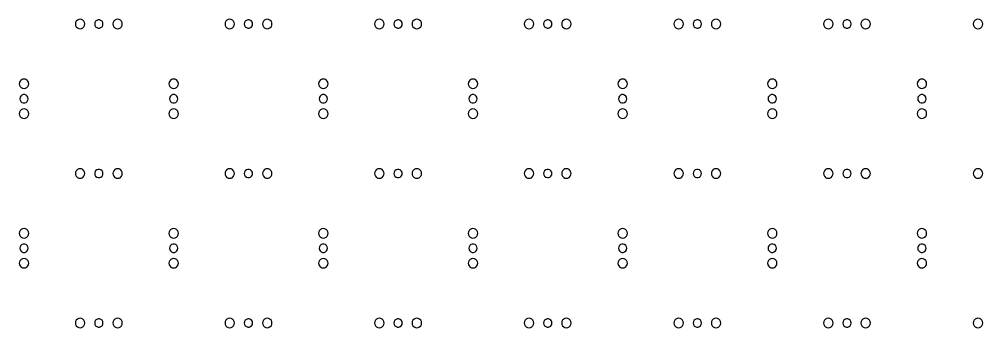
# Model space of a CAD drawing. Extents: x 218 to 2830, y 44 to 456.
# Drawn here: x 218 to 1505, y 44 to 456 of the extents above; entities that cross this region are included whole.
import ezdxf

# ---------------------------------------------------------------- set-up
doc = ezdxf.new("R2010")
doc.units = 0
doc.layers.get('0').update_dxf_attribs({"linetype": 'CONTINUOUS'})

msp = doc.modelspace()

# ---------------------------------------------------------------- linework, layer by layer
for points in [[(300.962, 443.961), (302.732, 444.863), (304.137, 446.268), (305.039, 448.038), (305.35, 450), (305.039, 451.962), (304.137, 453.732), (302.732, 455.137), (300.962, 456.039), (299, 456.35), (297.038, 456.039), (295.268, 455.137), (293.863, 453.732), (292.961, 451.962), (292.65, 450), (292.961, 448.038), (293.863, 446.268), (295.268, 444.863), (297.038, 443.961), (299, 443.65)], [(326.778, 445.188), (328.256, 446.429), (329.221, 448.1), (329.556, 450), (329.221, 451.9), (328.256, 453.571), (326.778, 454.812), (324.965, 455.472), (323.035, 455.472), (321.222, 454.812), (319.744, 453.571), (318.779, 451.9), (318.444, 450), (318.779, 448.1), (319.744, 446.429), (321.222, 445.188), (323.035, 444.528), (324.965, 444.528)], [(350.962, 443.961), (352.732, 444.863), (354.137, 446.268), (355.039, 448.038), (355.35, 450), (355.039, 451.962), (354.137, 453.732), (352.732, 455.137), (350.962, 456.039), (349, 456.35), (347.038, 456.039), (345.268, 455.137), (343.863, 453.732), (342.961, 451.962), (342.65, 450), (342.961, 448.038), (343.863, 446.268), (345.268, 444.863), (347.038, 443.961), (349, 443.65)], [(500.962, 443.961), (502.732, 444.863), (504.137, 446.268), (505.039, 448.038), (505.35, 450), (505.039, 451.962), (504.137, 453.732), (502.732, 455.137), (500.962, 456.039), (499, 456.35), (497.038, 456.039), (495.268, 455.137), (493.863, 453.732), (492.961, 451.962), (492.65, 450), (492.961, 448.038), (493.863, 446.268), (495.268, 444.863), (497.038, 443.961), (499, 443.65)], [(526.778, 445.188), (528.256, 446.429), (529.221, 448.1), (529.556, 450), (529.221, 451.9), (528.256, 453.571), (526.778, 454.812), (524.965, 455.472), (523.035, 455.472), (521.222, 454.812), (519.744, 453.571), (518.779, 451.9), (518.444, 450), (518.779, 448.1), (519.744, 446.429), (521.222, 445.188), (523.035, 444.528), (524.965, 444.528)], [(550.962, 443.961), (552.732, 444.863), (554.137, 446.268), (555.039, 448.038), (555.35, 450), (555.039, 451.962), (554.137, 453.732), (552.732, 455.137), (550.962, 456.039), (549, 456.35), (547.038, 456.039), (545.268, 455.137), (543.863, 453.732), (542.961, 451.962), (542.65, 450), (542.961, 448.038), (543.863, 446.268), (545.268, 444.863), (547.038, 443.961), (549, 443.65)], [(700.962, 443.961), (702.732, 444.863), (704.137, 446.268), (705.039, 448.038), (705.35, 450), (705.039, 451.962), (704.137, 453.732), (702.732, 455.137), (700.962, 456.039), (699, 456.35), (697.038, 456.039), (695.268, 455.137), (693.863, 453.732), (692.961, 451.962), (692.65, 450), (692.961, 448.038), (693.863, 446.268), (695.268, 444.863), (697.038, 443.961), (699, 443.65)], [(726.778, 445.188), (728.256, 446.429), (729.221, 448.1), (729.556, 450), (729.221, 451.9), (728.256, 453.571), (726.778, 454.812), (724.965, 455.472), (723.035, 455.472), (721.222, 454.812), (719.744, 453.571), (718.779, 451.9), (718.444, 450), (718.779, 448.1), (719.744, 446.429), (721.222, 445.188), (723.035, 444.528), (724.965, 444.528)], [(750.962, 443.961), (752.732, 444.863), (754.137, 446.268), (755.039, 448.038), (755.35, 450), (755.039, 451.962), (754.137, 453.732), (752.732, 455.137), (750.962, 456.039), (749, 456.35), (747.038, 456.039), (745.268, 455.137), (743.863, 453.732), (742.961, 451.962), (742.65, 450), (742.961, 448.038), (743.863, 446.268), (745.268, 444.863), (747.038, 443.961), (749, 443.65)], [(900.962, 443.961), (902.732, 444.863), (904.137, 446.268), (905.039, 448.038), (905.35, 450), (905.039, 451.962), (904.137, 453.732), (902.732, 455.137), (900.962, 456.039), (899, 456.35), (897.038, 456.039), (895.268, 455.137), (893.863, 453.732), (892.961, 451.962), (892.65, 450), (892.961, 448.038), (893.863, 446.268), (895.268, 444.863), (897.038, 443.961), (899, 443.65)], [(926.778, 445.188), (928.256, 446.429), (929.221, 448.1), (929.556, 450), (929.221, 451.9), (928.256, 453.571), (926.778, 454.812), (924.965, 455.472), (923.035, 455.472), (921.222, 454.812), (919.744, 453.571), (918.779, 451.9), (918.444, 450), (918.779, 448.1), (919.744, 446.429), (921.222, 445.188), (923.035, 444.528), (924.965, 444.528)], [(950.962, 443.961), (952.732, 444.863), (954.137, 446.268), (955.039, 448.038), (955.35, 450), (955.039, 451.962), (954.137, 453.732), (952.732, 455.137), (950.962, 456.039), (949, 456.35), (947.038, 456.039), (945.268, 455.137), (943.863, 453.732), (942.961, 451.962), (942.65, 450), (942.961, 448.038), (943.863, 446.268), (945.268, 444.863), (947.038, 443.961), (949, 443.65)], [(1100.96, 443.961), (1102.73, 444.863), (1104.14, 446.268), (1105.04, 448.038), (1105.35, 450), (1105.04, 451.962), (1104.14, 453.732), (1102.73, 455.137), (1100.96, 456.039), (1099, 456.35), (1097.04, 456.039), (1095.27, 455.137), (1093.86, 453.732), (1092.96, 451.962), (1092.65, 450), (1092.96, 448.038), (1093.86, 446.268), (1095.27, 444.863), (1097.04, 443.961), (1099, 443.65)], [(1126.78, 445.188), (1128.26, 446.429), (1129.22, 448.1), (1129.56, 450), (1129.22, 451.9), (1128.26, 453.571), (1126.78, 454.812), (1124.96, 455.472), (1123.04, 455.472), (1121.22, 454.812), (1119.74, 453.571), (1118.78, 451.9), (1118.44, 450), (1118.78, 448.1), (1119.74, 446.429), (1121.22, 445.188), (1123.04, 444.528), (1124.96, 444.528)], [(1150.96, 443.961), (1152.73, 444.863), (1154.14, 446.268), (1155.04, 448.038), (1155.35, 450), (1155.04, 451.962), (1154.14, 453.732), (1152.73, 455.137), (1150.96, 456.039), (1149, 456.35), (1147.04, 456.039), (1145.27, 455.137), (1143.86, 453.732), (1142.96, 451.962), (1142.65, 450), (1142.96, 448.038), (1143.86, 446.268), (1145.27, 444.863), (1147.04, 443.961), (1149, 443.65)], [(1300.96, 443.961), (1302.73, 444.863), (1304.14, 446.268), (1305.04, 448.038), (1305.35, 450), (1305.04, 451.962), (1304.14, 453.732), (1302.73, 455.137), (1300.96, 456.039), (1299, 456.35), (1297.04, 456.039), (1295.27, 455.137), (1293.86, 453.732), (1292.96, 451.962), (1292.65, 450), (1292.96, 448.038), (1293.86, 446.268), (1295.27, 444.863), (1297.04, 443.961), (1299, 443.65)], [(1326.78, 445.188), (1328.26, 446.429), (1329.22, 448.1), (1329.56, 450), (1329.22, 451.9), (1328.26, 453.571), (1326.78, 454.812), (1324.96, 455.472), (1323.04, 455.472), (1321.22, 454.812), (1319.74, 453.571), (1318.78, 451.9), (1318.44, 450), (1318.78, 448.1), (1319.74, 446.429), (1321.22, 445.188), (1323.04, 444.528), (1324.96, 444.528)], [(1350.96, 443.961), (1352.73, 444.863), (1354.14, 446.268), (1355.04, 448.038), (1355.35, 450), (1355.04, 451.962), (1354.14, 453.732), (1352.73, 455.137), (1350.96, 456.039), (1349, 456.35), (1347.04, 456.039), (1345.27, 455.137), (1343.86, 453.732), (1342.96, 451.962), (1342.65, 450), (1342.96, 448.038), (1343.86, 446.268), (1345.27, 444.863), (1347.04, 443.961), (1349, 443.65)], [(1500.96, 443.961), (1502.73, 444.863), (1504.14, 446.268), (1505.04, 448.038), (1505.35, 450), (1505.04, 451.962), (1504.14, 453.732), (1502.73, 455.137), (1500.96, 456.039), (1499, 456.35), (1497.04, 456.039), (1495.27, 455.137), (1493.86, 453.732), (1492.96, 451.962), (1492.65, 450), (1492.96, 448.038), (1493.86, 446.268), (1495.27, 444.863), (1497.04, 443.961), (1499, 443.65)], [(225.962, 363.961), (227.732, 364.863), (229.137, 366.268), (230.039, 368.038), (230.35, 370), (230.039, 371.962), (229.137, 373.732), (227.732, 375.137), (225.962, 376.039), (224, 376.35), (222.038, 376.039), (220.268, 375.137), (218.863, 373.732), (217.961, 371.962), (217.65, 370), (217.961, 368.038), (218.863, 366.268), (220.268, 364.863), (222.038, 363.961), (224, 363.65)], [(425.962, 363.961), (427.732, 364.863), (429.137, 366.268), (430.039, 368.038), (430.35, 370), (430.039, 371.962), (429.137, 373.732), (427.732, 375.137), (425.962, 376.039), (424, 376.35), (422.038, 376.039), (420.268, 375.137), (418.863, 373.732), (417.961, 371.962), (417.65, 370), (417.961, 368.038), (418.863, 366.268), (420.268, 364.863), (422.038, 363.961), (424, 363.65)], [(625.962, 363.961), (627.732, 364.863), (629.137, 366.268), (630.039, 368.038), (630.35, 370), (630.039, 371.962), (629.137, 373.732), (627.732, 375.137), (625.962, 376.039), (624, 376.35), (622.038, 376.039), (620.268, 375.137), (618.863, 373.732), (617.961, 371.962), (617.65, 370), (617.961, 368.038), (618.863, 366.268), (620.268, 364.863), (622.038, 363.961), (624, 363.65)], [(825.962, 363.961), (827.732, 364.863), (829.137, 366.268), (830.039, 368.038), (830.35, 370), (830.039, 371.962), (829.137, 373.732), (827.732, 375.137), (825.962, 376.039), (824, 376.35), (822.038, 376.039), (820.268, 375.137), (818.863, 373.732), (817.961, 371.962), (817.65, 370), (817.961, 368.038), (818.863, 366.268), (820.268, 364.863), (822.038, 363.961), (824, 363.65)], [(1025.96, 363.961), (1027.73, 364.863), (1029.14, 366.268), (1030.04, 368.038), (1030.35, 370), (1030.04, 371.962), (1029.14, 373.732), (1027.73, 375.137), (1025.96, 376.039), (1024, 376.35), (1022.04, 376.039), (1020.27, 375.137), (1018.86, 373.732), (1017.96, 371.962), (1017.65, 370), (1017.96, 368.038), (1018.86, 366.268), (1020.27, 364.863), (1022.04, 363.961), (1024, 363.65)], [(1225.96, 363.961), (1227.73, 364.863), (1229.14, 366.268), (1230.04, 368.038), (1230.35, 370), (1230.04, 371.962), (1229.14, 373.732), (1227.73, 375.137), (1225.96, 376.039), (1224, 376.35), (1222.04, 376.039), (1220.27, 375.137), (1218.86, 373.732), (1217.96, 371.962), (1217.65, 370), (1217.96, 368.038), (1218.86, 366.268), (1220.27, 364.863), (1222.04, 363.961), (1224, 363.65)], [(1425.96, 363.961), (1427.73, 364.863), (1429.14, 366.268), (1430.04, 368.038), (1430.35, 370), (1430.04, 371.962), (1429.14, 373.732), (1427.73, 375.137), (1425.96, 376.039), (1424, 376.35), (1422.04, 376.039), (1420.27, 375.137), (1418.86, 373.732), (1417.96, 371.962), (1417.65, 370), (1417.96, 368.038), (1418.86, 366.268), (1420.27, 364.863), (1422.04, 363.961), (1424, 363.65)], [(226.778, 345.188), (228.256, 346.429), (229.221, 348.1), (229.556, 350), (229.221, 351.9), (228.256, 353.571), (226.778, 354.812), (224.965, 355.472), (223.035, 355.472), (221.222, 354.812), (219.744, 353.571), (218.779, 351.9), (218.444, 350), (218.779, 348.1), (219.744, 346.429), (221.222, 345.188), (223.035, 344.528), (224.965, 344.528)], [(426.778, 345.188), (428.256, 346.429), (429.221, 348.1), (429.556, 350), (429.221, 351.9), (428.256, 353.571), (426.778, 354.812), (424.965, 355.472), (423.035, 355.472), (421.222, 354.812), (419.744, 353.571), (418.779, 351.9), (418.444, 350), (418.779, 348.1), (419.744, 346.429), (421.222, 345.188), (423.035, 344.528), (424.965, 344.528)], [(626.778, 345.188), (628.256, 346.429), (629.221, 348.1), (629.556, 350), (629.221, 351.9), (628.256, 353.571), (626.778, 354.812), (624.965, 355.472), (623.035, 355.472), (621.222, 354.812), (619.744, 353.571), (618.779, 351.9), (618.444, 350), (618.779, 348.1), (619.744, 346.429), (621.222, 345.188), (623.035, 344.528), (624.965, 344.528)], [(826.778, 345.188), (828.256, 346.429), (829.221, 348.1), (829.556, 350), (829.221, 351.9), (828.256, 353.571), (826.778, 354.812), (824.965, 355.472), (823.035, 355.472), (821.222, 354.812), (819.744, 353.571), (818.779, 351.9), (818.444, 350), (818.779, 348.1), (819.744, 346.429), (821.222, 345.188), (823.035, 344.528), (824.965, 344.528)], [(1026.78, 345.188), (1028.26, 346.429), (1029.22, 348.1), (1029.56, 350), (1029.22, 351.9), (1028.26, 353.571), (1026.78, 354.812), (1024.96, 355.472), (1023.04, 355.472), (1021.22, 354.812), (1019.74, 353.571), (1018.78, 351.9), (1018.44, 350), (1018.78, 348.1), (1019.74, 346.429), (1021.22, 345.188), (1023.04, 344.528), (1024.96, 344.528)], [(1226.78, 345.188), (1228.26, 346.429), (1229.22, 348.1), (1229.56, 350), (1229.22, 351.9), (1228.26, 353.571), (1226.78, 354.812), (1224.96, 355.472), (1223.04, 355.472), (1221.22, 354.812), (1219.74, 353.571), (1218.78, 351.9), (1218.44, 350), (1218.78, 348.1), (1219.74, 346.429), (1221.22, 345.188), (1223.04, 344.528), (1224.96, 344.528)], [(1426.78, 345.188), (1428.26, 346.429), (1429.22, 348.1), (1429.56, 350), (1429.22, 351.9), (1428.26, 353.571), (1426.78, 354.812), (1424.96, 355.472), (1423.04, 355.472), (1421.22, 354.812), (1419.74, 353.571), (1418.78, 351.9), (1418.44, 350), (1418.78, 348.1), (1419.74, 346.429), (1421.22, 345.188), (1423.04, 344.528), (1424.96, 344.528)], [(225.962, 323.961), (227.732, 324.863), (229.137, 326.268), (230.039, 328.038), (230.35, 330), (230.039, 331.962), (229.137, 333.732), (227.732, 335.137), (225.962, 336.039), (224, 336.35), (222.038, 336.039), (220.268, 335.137), (218.863, 333.732), (217.961, 331.962), (217.65, 330), (217.961, 328.038), (218.863, 326.268), (220.268, 324.863), (222.038, 323.961), (224, 323.65)], [(425.962, 323.961), (427.732, 324.863), (429.137, 326.268), (430.039, 328.038), (430.35, 330), (430.039, 331.962), (429.137, 333.732), (427.732, 335.137), (425.962, 336.039), (424, 336.35), (422.038, 336.039), (420.268, 335.137), (418.863, 333.732), (417.961, 331.962), (417.65, 330), (417.961, 328.038), (418.863, 326.268), (420.268, 324.863), (422.038, 323.961), (424, 323.65)], [(625.962, 323.961), (627.732, 324.863), (629.137, 326.268), (630.039, 328.038), (630.35, 330), (630.039, 331.962), (629.137, 333.732), (627.732, 335.137), (625.962, 336.039), (624, 336.35), (622.038, 336.039), (620.268, 335.137), (618.863, 333.732), (617.961, 331.962), (617.65, 330), (617.961, 328.038), (618.863, 326.268), (620.268, 324.863), (622.038, 323.961), (624, 323.65)], [(825.962, 323.961), (827.732, 324.863), (829.137, 326.268), (830.039, 328.038), (830.35, 330), (830.039, 331.962), (829.137, 333.732), (827.732, 335.137), (825.962, 336.039), (824, 336.35), (822.038, 336.039), (820.268, 335.137), (818.863, 333.732), (817.961, 331.962), (817.65, 330), (817.961, 328.038), (818.863, 326.268), (820.268, 324.863), (822.038, 323.961), (824, 323.65)], [(1025.96, 323.961), (1027.73, 324.863), (1029.14, 326.268), (1030.04, 328.038), (1030.35, 330), (1030.04, 331.962), (1029.14, 333.732), (1027.73, 335.137), (1025.96, 336.039), (1024, 336.35), (1022.04, 336.039), (1020.27, 335.137), (1018.86, 333.732), (1017.96, 331.962), (1017.65, 330), (1017.96, 328.038), (1018.86, 326.268), (1020.27, 324.863), (1022.04, 323.961), (1024, 323.65)], [(1225.96, 323.961), (1227.73, 324.863), (1229.14, 326.268), (1230.04, 328.038), (1230.35, 330), (1230.04, 331.962), (1229.14, 333.732), (1227.73, 335.137), (1225.96, 336.039), (1224, 336.35), (1222.04, 336.039), (1220.27, 335.137), (1218.86, 333.732), (1217.96, 331.962), (1217.65, 330), (1217.96, 328.038), (1218.86, 326.268), (1220.27, 324.863), (1222.04, 323.961), (1224, 323.65)], [(1425.96, 323.961), (1427.73, 324.863), (1429.14, 326.268), (1430.04, 328.038), (1430.35, 330), (1430.04, 331.962), (1429.14, 333.732), (1427.73, 335.137), (1425.96, 336.039), (1424, 336.35), (1422.04, 336.039), (1420.27, 335.137), (1418.86, 333.732), (1417.96, 331.962), (1417.65, 330), (1417.96, 328.038), (1418.86, 326.268), (1420.27, 324.863), (1422.04, 323.961), (1424, 323.65)], [(300.962, 243.961), (302.732, 244.863), (304.137, 246.268), (305.039, 248.038), (305.35, 250), (305.039, 251.962), (304.137, 253.732), (302.732, 255.137), (300.962, 256.039), (299, 256.35), (297.038, 256.039), (295.268, 255.137), (293.863, 253.732), (292.961, 251.962), (292.65, 250), (292.961, 248.038), (293.863, 246.268), (295.268, 244.863), (297.038, 243.961), (299, 243.65)], [(326.778, 245.188), (328.256, 246.429), (329.221, 248.1), (329.556, 250), (329.221, 251.9), (328.256, 253.571), (326.778, 254.812), (324.965, 255.472), (323.035, 255.472), (321.222, 254.812), (319.744, 253.571), (318.779, 251.9), (318.444, 250), (318.779, 248.1), (319.744, 246.429), (321.222, 245.188), (323.035, 244.528), (324.965, 244.528)], [(350.962, 243.961), (352.732, 244.863), (354.137, 246.268), (355.039, 248.038), (355.35, 250), (355.039, 251.962), (354.137, 253.732), (352.732, 255.137), (350.962, 256.039), (349, 256.35), (347.038, 256.039), (345.268, 255.137), (343.863, 253.732), (342.961, 251.962), (342.65, 250), (342.961, 248.038), (343.863, 246.268), (345.268, 244.863), (347.038, 243.961), (349, 243.65)], [(500.962, 243.961), (502.732, 244.863), (504.137, 246.268), (505.039, 248.038), (505.35, 250), (505.039, 251.962), (504.137, 253.732), (502.732, 255.137), (500.962, 256.039), (499, 256.35), (497.038, 256.039), (495.268, 255.137), (493.863, 253.732), (492.961, 251.962), (492.65, 250), (492.961, 248.038), (493.863, 246.268), (495.268, 244.863), (497.038, 243.961), (499, 243.65)], [(526.778, 245.188), (528.256, 246.429), (529.221, 248.1), (529.556, 250), (529.221, 251.9), (528.256, 253.571), (526.778, 254.812), (524.965, 255.472), (523.035, 255.472), (521.222, 254.812), (519.744, 253.571), (518.779, 251.9), (518.444, 250), (518.779, 248.1), (519.744, 246.429), (521.222, 245.188), (523.035, 244.528), (524.965, 244.528)], [(550.962, 243.961), (552.732, 244.863), (554.137, 246.268), (555.039, 248.038), (555.35, 250), (555.039, 251.962), (554.137, 253.732), (552.732, 255.137), (550.962, 256.039), (549, 256.35), (547.038, 256.039), (545.268, 255.137), (543.863, 253.732), (542.961, 251.962), (542.65, 250), (542.961, 248.038), (543.863, 246.268), (545.268, 244.863), (547.038, 243.961), (549, 243.65)], [(700.962, 243.961), (702.732, 244.863), (704.137, 246.268), (705.039, 248.038), (705.35, 250), (705.039, 251.962), (704.137, 253.732), (702.732, 255.137), (700.962, 256.039), (699, 256.35), (697.038, 256.039), (695.268, 255.137), (693.863, 253.732), (692.961, 251.962), (692.65, 250), (692.961, 248.038), (693.863, 246.268), (695.268, 244.863), (697.038, 243.961), (699, 243.65)], [(726.778, 245.188), (728.256, 246.429), (729.221, 248.1), (729.556, 250), (729.221, 251.9), (728.256, 253.571), (726.778, 254.812), (724.965, 255.472), (723.035, 255.472), (721.222, 254.812), (719.744, 253.571), (718.779, 251.9), (718.444, 250), (718.779, 248.1), (719.744, 246.429), (721.222, 245.188), (723.035, 244.528), (724.965, 244.528)], [(750.962, 243.961), (752.732, 244.863), (754.137, 246.268), (755.039, 248.038), (755.35, 250), (755.039, 251.962), (754.137, 253.732), (752.732, 255.137), (750.962, 256.039), (749, 256.35), (747.038, 256.039), (745.268, 255.137), (743.863, 253.732), (742.961, 251.962), (742.65, 250), (742.961, 248.038), (743.863, 246.268), (745.268, 244.863), (747.038, 243.961), (749, 243.65)], [(900.962, 243.961), (902.732, 244.863), (904.137, 246.268), (905.039, 248.038), (905.35, 250), (905.039, 251.962), (904.137, 253.732), (902.732, 255.137), (900.962, 256.039), (899, 256.35), (897.038, 256.039), (895.268, 255.137), (893.863, 253.732), (892.961, 251.962), (892.65, 250), (892.961, 248.038), (893.863, 246.268), (895.268, 244.863), (897.038, 243.961), (899, 243.65)], [(926.778, 245.188), (928.256, 246.429), (929.221, 248.1), (929.556, 250), (929.221, 251.9), (928.256, 253.571), (926.778, 254.812), (924.965, 255.472), (923.035, 255.472), (921.222, 254.812), (919.744, 253.571), (918.779, 251.9), (918.444, 250), (918.779, 248.1), (919.744, 246.429), (921.222, 245.188), (923.035, 244.528), (924.965, 244.528)], [(950.962, 243.961), (952.732, 244.863), (954.137, 246.268), (955.039, 248.038), (955.35, 250), (955.039, 251.962), (954.137, 253.732), (952.732, 255.137), (950.962, 256.039), (949, 256.35), (947.038, 256.039), (945.268, 255.137), (943.863, 253.732), (942.961, 251.962), (942.65, 250), (942.961, 248.038), (943.863, 246.268), (945.268, 244.863), (947.038, 243.961), (949, 243.65)], [(1100.96, 243.961), (1102.73, 244.863), (1104.14, 246.268), (1105.04, 248.038), (1105.35, 250), (1105.04, 251.962), (1104.14, 253.732), (1102.73, 255.137), (1100.96, 256.039), (1099, 256.35), (1097.04, 256.039), (1095.27, 255.137), (1093.86, 253.732), (1092.96, 251.962), (1092.65, 250), (1092.96, 248.038), (1093.86, 246.268), (1095.27, 244.863), (1097.04, 243.961), (1099, 243.65)], [(1126.78, 245.188), (1128.26, 246.429), (1129.22, 248.1), (1129.56, 250), (1129.22, 251.9), (1128.26, 253.571), (1126.78, 254.812), (1124.96, 255.472), (1123.04, 255.472), (1121.22, 254.812), (1119.74, 253.571), (1118.78, 251.9), (1118.44, 250), (1118.78, 248.1), (1119.74, 246.429), (1121.22, 245.188), (1123.04, 244.528), (1124.96, 244.528)], [(1150.96, 243.961), (1152.73, 244.863), (1154.14, 246.268), (1155.04, 248.038), (1155.35, 250), (1155.04, 251.962), (1154.14, 253.732), (1152.73, 255.137), (1150.96, 256.039), (1149, 256.35), (1147.04, 256.039), (1145.27, 255.137), (1143.86, 253.732), (1142.96, 251.962), (1142.65, 250), (1142.96, 248.038), (1143.86, 246.268), (1145.27, 244.863), (1147.04, 243.961), (1149, 243.65)], [(1300.96, 243.961), (1302.73, 244.863), (1304.14, 246.268), (1305.04, 248.038), (1305.35, 250), (1305.04, 251.962), (1304.14, 253.732), (1302.73, 255.137), (1300.96, 256.039), (1299, 256.35), (1297.04, 256.039), (1295.27, 255.137), (1293.86, 253.732), (1292.96, 251.962), (1292.65, 250), (1292.96, 248.038), (1293.86, 246.268), (1295.27, 244.863), (1297.04, 243.961), (1299, 243.65)], [(1326.78, 245.188), (1328.26, 246.429), (1329.22, 248.1), (1329.56, 250), (1329.22, 251.9), (1328.26, 253.571), (1326.78, 254.812), (1324.96, 255.472), (1323.04, 255.472), (1321.22, 254.812), (1319.74, 253.571), (1318.78, 251.9), (1318.44, 250), (1318.78, 248.1), (1319.74, 246.429), (1321.22, 245.188), (1323.04, 244.528), (1324.96, 244.528)], [(1350.96, 243.961), (1352.73, 244.863), (1354.14, 246.268), (1355.04, 248.038), (1355.35, 250), (1355.04, 251.962), (1354.14, 253.732), (1352.73, 255.137), (1350.96, 256.039), (1349, 256.35), (1347.04, 256.039), (1345.27, 255.137), (1343.86, 253.732), (1342.96, 251.962), (1342.65, 250), (1342.96, 248.038), (1343.86, 246.268), (1345.27, 244.863), (1347.04, 243.961), (1349, 243.65)], [(1500.96, 243.961), (1502.73, 244.863), (1504.14, 246.268), (1505.04, 248.038), (1505.35, 250), (1505.04, 251.962), (1504.14, 253.732), (1502.73, 255.137), (1500.96, 256.039), (1499, 256.35), (1497.04, 256.039), (1495.27, 255.137), (1493.86, 253.732), (1492.96, 251.962), (1492.65, 250), (1492.96, 248.038), (1493.86, 246.268), (1495.27, 244.863), (1497.04, 243.961), (1499, 243.65)], [(225.962, 163.961), (227.732, 164.863), (229.137, 166.268), (230.039, 168.038), (230.35, 170), (230.039, 171.962), (229.137, 173.732), (227.732, 175.137), (225.962, 176.039), (224, 176.35), (222.038, 176.039), (220.268, 175.137), (218.863, 173.732), (217.961, 171.962), (217.65, 170), (217.961, 168.038), (218.863, 166.268), (220.268, 164.863), (222.038, 163.961), (224, 163.65)], [(425.962, 163.961), (427.732, 164.863), (429.137, 166.268), (430.039, 168.038), (430.35, 170), (430.039, 171.962), (429.137, 173.732), (427.732, 175.137), (425.962, 176.039), (424, 176.35), (422.038, 176.039), (420.268, 175.137), (418.863, 173.732), (417.961, 171.962), (417.65, 170), (417.961, 168.038), (418.863, 166.268), (420.268, 164.863), (422.038, 163.961), (424, 163.65)], [(625.962, 163.961), (627.732, 164.863), (629.137, 166.268), (630.039, 168.038), (630.35, 170), (630.039, 171.962), (629.137, 173.732), (627.732, 175.137), (625.962, 176.039), (624, 176.35), (622.038, 176.039), (620.268, 175.137), (618.863, 173.732), (617.961, 171.962), (617.65, 170), (617.961, 168.038), (618.863, 166.268), (620.268, 164.863), (622.038, 163.961), (624, 163.65)], [(825.962, 163.961), (827.732, 164.863), (829.137, 166.268), (830.039, 168.038), (830.35, 170), (830.039, 171.962), (829.137, 173.732), (827.732, 175.137), (825.962, 176.039), (824, 176.35), (822.038, 176.039), (820.268, 175.137), (818.863, 173.732), (817.961, 171.962), (817.65, 170), (817.961, 168.038), (818.863, 166.268), (820.268, 164.863), (822.038, 163.961), (824, 163.65)], [(1025.96, 163.961), (1027.73, 164.863), (1029.14, 166.268), (1030.04, 168.038), (1030.35, 170), (1030.04, 171.962), (1029.14, 173.732), (1027.73, 175.137), (1025.96, 176.039), (1024, 176.35), (1022.04, 176.039), (1020.27, 175.137), (1018.86, 173.732), (1017.96, 171.962), (1017.65, 170), (1017.96, 168.038), (1018.86, 166.268), (1020.27, 164.863), (1022.04, 163.961), (1024, 163.65)], [(1225.96, 163.961), (1227.73, 164.863), (1229.14, 166.268), (1230.04, 168.038), (1230.35, 170), (1230.04, 171.962), (1229.14, 173.732), (1227.73, 175.137), (1225.96, 176.039), (1224, 176.35), (1222.04, 176.039), (1220.27, 175.137), (1218.86, 173.732), (1217.96, 171.962), (1217.65, 170), (1217.96, 168.038), (1218.86, 166.268), (1220.27, 164.863), (1222.04, 163.961), (1224, 163.65)], [(1425.96, 163.961), (1427.73, 164.863), (1429.14, 166.268), (1430.04, 168.038), (1430.35, 170), (1430.04, 171.962), (1429.14, 173.732), (1427.73, 175.137), (1425.96, 176.039), (1424, 176.35), (1422.04, 176.039), (1420.27, 175.137), (1418.86, 173.732), (1417.96, 171.962), (1417.65, 170), (1417.96, 168.038), (1418.86, 166.268), (1420.27, 164.863), (1422.04, 163.961), (1424, 163.65)], [(226.778, 145.188), (228.256, 146.429), (229.221, 148.1), (229.556, 150), (229.221, 151.9), (228.256, 153.571), (226.778, 154.812), (224.965, 155.472), (223.035, 155.472), (221.222, 154.812), (219.744, 153.571), (218.779, 151.9), (218.444, 150), (218.779, 148.1), (219.744, 146.429), (221.222, 145.188), (223.035, 144.528), (224.965, 144.528)], [(426.778, 145.188), (428.256, 146.429), (429.221, 148.1), (429.556, 150), (429.221, 151.9), (428.256, 153.571), (426.778, 154.812), (424.965, 155.472), (423.035, 155.472), (421.222, 154.812), (419.744, 153.571), (418.779, 151.9), (418.444, 150), (418.779, 148.1), (419.744, 146.429), (421.222, 145.188), (423.035, 144.528), (424.965, 144.528)], [(626.778, 145.188), (628.256, 146.429), (629.221, 148.1), (629.556, 150), (629.221, 151.9), (628.256, 153.571), (626.778, 154.812), (624.965, 155.472), (623.035, 155.472), (621.222, 154.812), (619.744, 153.571), (618.779, 151.9), (618.444, 150), (618.779, 148.1), (619.744, 146.429), (621.222, 145.188), (623.035, 144.528), (624.965, 144.528)], [(826.778, 145.188), (828.256, 146.429), (829.221, 148.1), (829.556, 150), (829.221, 151.9), (828.256, 153.571), (826.778, 154.812), (824.965, 155.472), (823.035, 155.472), (821.222, 154.812), (819.744, 153.571), (818.779, 151.9), (818.444, 150), (818.779, 148.1), (819.744, 146.429), (821.222, 145.188), (823.035, 144.528), (824.965, 144.528)], [(1026.78, 145.188), (1028.26, 146.429), (1029.22, 148.1), (1029.56, 150), (1029.22, 151.9), (1028.26, 153.571), (1026.78, 154.812), (1024.96, 155.472), (1023.04, 155.472), (1021.22, 154.812), (1019.74, 153.571), (1018.78, 151.9), (1018.44, 150), (1018.78, 148.1), (1019.74, 146.429), (1021.22, 145.188), (1023.04, 144.528), (1024.96, 144.528)], [(1226.78, 145.188), (1228.26, 146.429), (1229.22, 148.1), (1229.56, 150), (1229.22, 151.9), (1228.26, 153.571), (1226.78, 154.812), (1224.96, 155.472), (1223.04, 155.472), (1221.22, 154.812), (1219.74, 153.571), (1218.78, 151.9), (1218.44, 150), (1218.78, 148.1), (1219.74, 146.429), (1221.22, 145.188), (1223.04, 144.528), (1224.96, 144.528)], [(1426.78, 145.188), (1428.26, 146.429), (1429.22, 148.1), (1429.56, 150), (1429.22, 151.9), (1428.26, 153.571), (1426.78, 154.812), (1424.96, 155.472), (1423.04, 155.472), (1421.22, 154.812), (1419.74, 153.571), (1418.78, 151.9), (1418.44, 150), (1418.78, 148.1), (1419.74, 146.429), (1421.22, 145.188), (1423.04, 144.528), (1424.96, 144.528)], [(225.962, 123.961), (227.732, 124.863), (229.137, 126.268), (230.039, 128.038), (230.35, 130), (230.039, 131.962), (229.137, 133.732), (227.732, 135.137), (225.962, 136.039), (224, 136.35), (222.038, 136.039), (220.268, 135.137), (218.863, 133.732), (217.961, 131.962), (217.65, 130), (217.961, 128.038), (218.863, 126.268), (220.268, 124.863), (222.038, 123.961), (224, 123.65)], [(425.962, 123.961), (427.732, 124.863), (429.137, 126.268), (430.039, 128.038), (430.35, 130), (430.039, 131.962), (429.137, 133.732), (427.732, 135.137), (425.962, 136.039), (424, 136.35), (422.038, 136.039), (420.268, 135.137), (418.863, 133.732), (417.961, 131.962), (417.65, 130), (417.961, 128.038), (418.863, 126.268), (420.268, 124.863), (422.038, 123.961), (424, 123.65)], [(625.962, 123.961), (627.732, 124.863), (629.137, 126.268), (630.039, 128.038), (630.35, 130), (630.039, 131.962), (629.137, 133.732), (627.732, 135.137), (625.962, 136.039), (624, 136.35), (622.038, 136.039), (620.268, 135.137), (618.863, 133.732), (617.961, 131.962), (617.65, 130), (617.961, 128.038), (618.863, 126.268), (620.268, 124.863), (622.038, 123.961), (624, 123.65)], [(825.962, 123.961), (827.732, 124.863), (829.137, 126.268), (830.039, 128.038), (830.35, 130), (830.039, 131.962), (829.137, 133.732), (827.732, 135.137), (825.962, 136.039), (824, 136.35), (822.038, 136.039), (820.268, 135.137), (818.863, 133.732), (817.961, 131.962), (817.65, 130), (817.961, 128.038), (818.863, 126.268), (820.268, 124.863), (822.038, 123.961), (824, 123.65)], [(1025.96, 123.961), (1027.73, 124.863), (1029.14, 126.268), (1030.04, 128.038), (1030.35, 130), (1030.04, 131.962), (1029.14, 133.732), (1027.73, 135.137), (1025.96, 136.039), (1024, 136.35), (1022.04, 136.039), (1020.27, 135.137), (1018.86, 133.732), (1017.96, 131.962), (1017.65, 130), (1017.96, 128.038), (1018.86, 126.268), (1020.27, 124.863), (1022.04, 123.961), (1024, 123.65)], [(1225.96, 123.961), (1227.73, 124.863), (1229.14, 126.268), (1230.04, 128.038), (1230.35, 130), (1230.04, 131.962), (1229.14, 133.732), (1227.73, 135.137), (1225.96, 136.039), (1224, 136.35), (1222.04, 136.039), (1220.27, 135.137), (1218.86, 133.732), (1217.96, 131.962), (1217.65, 130), (1217.96, 128.038), (1218.86, 126.268), (1220.27, 124.863), (1222.04, 123.961), (1224, 123.65)], [(1425.96, 123.961), (1427.73, 124.863), (1429.14, 126.268), (1430.04, 128.038), (1430.35, 130), (1430.04, 131.962), (1429.14, 133.732), (1427.73, 135.137), (1425.96, 136.039), (1424, 136.35), (1422.04, 136.039), (1420.27, 135.137), (1418.86, 133.732), (1417.96, 131.962), (1417.65, 130), (1417.96, 128.038), (1418.86, 126.268), (1420.27, 124.863), (1422.04, 123.961), (1424, 123.65)], [(300.962, 43.9608), (302.732, 44.8627), (304.137, 46.2676), (305.039, 48.0377), (305.35, 50), (305.039, 51.9623), (304.137, 53.7324), (302.732, 55.1373), (300.962, 56.0392), (299, 56.35), (297.038, 56.0392), (295.268, 55.1373), (293.863, 53.7324), (292.961, 51.9623), (292.65, 50), (292.961, 48.0377), (293.863, 46.2676), (295.268, 44.8627), (297.038, 43.9608), (299, 43.65)], [(326.778, 45.1881), (328.256, 46.4285), (329.221, 48.0997), (329.556, 50), (329.221, 51.9003), (328.256, 53.5715), (326.778, 54.8119), (324.965, 55.4718), (323.035, 55.4718), (321.222, 54.8119), (319.744, 53.5715), (318.779, 51.9003), (318.444, 50), (318.779, 48.0997), (319.744, 46.4285), (321.222, 45.1881), (323.035, 44.5282), (324.965, 44.5282)], [(350.962, 43.9608), (352.732, 44.8627), (354.137, 46.2676), (355.039, 48.0377), (355.35, 50), (355.039, 51.9623), (354.137, 53.7324), (352.732, 55.1373), (350.962, 56.0392), (349, 56.35), (347.038, 56.0392), (345.268, 55.1373), (343.863, 53.7324), (342.961, 51.9623), (342.65, 50), (342.961, 48.0377), (343.863, 46.2676), (345.268, 44.8627), (347.038, 43.9608), (349, 43.65)], [(500.962, 43.9608), (502.732, 44.8627), (504.137, 46.2676), (505.039, 48.0377), (505.35, 50), (505.039, 51.9623), (504.137, 53.7324), (502.732, 55.1373), (500.962, 56.0392), (499, 56.35), (497.038, 56.0392), (495.268, 55.1373), (493.863, 53.7324), (492.961, 51.9623), (492.65, 50), (492.961, 48.0377), (493.863, 46.2676), (495.268, 44.8627), (497.038, 43.9608), (499, 43.65)], [(526.778, 45.1881), (528.256, 46.4285), (529.221, 48.0997), (529.556, 50), (529.221, 51.9003), (528.256, 53.5715), (526.778, 54.8119), (524.965, 55.4718), (523.035, 55.4718), (521.222, 54.8119), (519.744, 53.5715), (518.779, 51.9003), (518.444, 50), (518.779, 48.0997), (519.744, 46.4285), (521.222, 45.1881), (523.035, 44.5282), (524.965, 44.5282)], [(550.962, 43.9608), (552.732, 44.8627), (554.137, 46.2676), (555.039, 48.0377), (555.35, 50), (555.039, 51.9623), (554.137, 53.7324), (552.732, 55.1373), (550.962, 56.0392), (549, 56.35), (547.038, 56.0392), (545.268, 55.1373), (543.863, 53.7324), (542.961, 51.9623), (542.65, 50), (542.961, 48.0377), (543.863, 46.2676), (545.268, 44.8627), (547.038, 43.9608), (549, 43.65)], [(700.962, 43.9608), (702.732, 44.8627), (704.137, 46.2676), (705.039, 48.0377), (705.35, 50), (705.039, 51.9623), (704.137, 53.7324), (702.732, 55.1373), (700.962, 56.0392), (699, 56.35), (697.038, 56.0392), (695.268, 55.1373), (693.863, 53.7324), (692.961, 51.9623), (692.65, 50), (692.961, 48.0377), (693.863, 46.2676), (695.268, 44.8627), (697.038, 43.9608), (699, 43.65)], [(726.778, 45.1881), (728.256, 46.4285), (729.221, 48.0997), (729.556, 50), (729.221, 51.9003), (728.256, 53.5715), (726.778, 54.8119), (724.965, 55.4718), (723.035, 55.4718), (721.222, 54.8119), (719.744, 53.5715), (718.779, 51.9003), (718.444, 50), (718.779, 48.0997), (719.744, 46.4285), (721.222, 45.1881), (723.035, 44.5282), (724.965, 44.5282)], [(750.962, 43.9608), (752.732, 44.8627), (754.137, 46.2676), (755.039, 48.0377), (755.35, 50), (755.039, 51.9623), (754.137, 53.7324), (752.732, 55.1373), (750.962, 56.0392), (749, 56.35), (747.038, 56.0392), (745.268, 55.1373), (743.863, 53.7324), (742.961, 51.9623), (742.65, 50), (742.961, 48.0377), (743.863, 46.2676), (745.268, 44.8627), (747.038, 43.9608), (749, 43.65)], [(900.962, 43.9608), (902.732, 44.8627), (904.137, 46.2676), (905.039, 48.0377), (905.35, 50), (905.039, 51.9623), (904.137, 53.7324), (902.732, 55.1373), (900.962, 56.0392), (899, 56.35), (897.038, 56.0392), (895.268, 55.1373), (893.863, 53.7324), (892.961, 51.9623), (892.65, 50), (892.961, 48.0377), (893.863, 46.2676), (895.268, 44.8627), (897.038, 43.9608), (899, 43.65)], [(926.778, 45.1881), (928.256, 46.4285), (929.221, 48.0997), (929.556, 50), (929.221, 51.9003), (928.256, 53.5715), (926.778, 54.8119), (924.965, 55.4718), (923.035, 55.4718), (921.222, 54.8119), (919.744, 53.5715), (918.779, 51.9003), (918.444, 50), (918.779, 48.0997), (919.744, 46.4285), (921.222, 45.1881), (923.035, 44.5282), (924.965, 44.5282)], [(950.962, 43.9608), (952.732, 44.8627), (954.137, 46.2676), (955.039, 48.0377), (955.35, 50), (955.039, 51.9623), (954.137, 53.7324), (952.732, 55.1373), (950.962, 56.0392), (949, 56.35), (947.038, 56.0392), (945.268, 55.1373), (943.863, 53.7324), (942.961, 51.9623), (942.65, 50), (942.961, 48.0377), (943.863, 46.2676), (945.268, 44.8627), (947.038, 43.9608), (949, 43.65)], [(1100.96, 43.9608), (1102.73, 44.8627), (1104.14, 46.2676), (1105.04, 48.0377), (1105.35, 50), (1105.04, 51.9623), (1104.14, 53.7324), (1102.73, 55.1373), (1100.96, 56.0392), (1099, 56.35), (1097.04, 56.0392), (1095.27, 55.1373), (1093.86, 53.7324), (1092.96, 51.9623), (1092.65, 50), (1092.96, 48.0377), (1093.86, 46.2676), (1095.27, 44.8627), (1097.04, 43.9608), (1099, 43.65)], [(1126.78, 45.1881), (1128.26, 46.4285), (1129.22, 48.0997), (1129.56, 50), (1129.22, 51.9003), (1128.26, 53.5715), (1126.78, 54.8119), (1124.96, 55.4718), (1123.04, 55.4718), (1121.22, 54.8119), (1119.74, 53.5715), (1118.78, 51.9003), (1118.44, 50), (1118.78, 48.0997), (1119.74, 46.4285), (1121.22, 45.1881), (1123.04, 44.5282), (1124.96, 44.5282)], [(1150.96, 43.9608), (1152.73, 44.8627), (1154.14, 46.2676), (1155.04, 48.0377), (1155.35, 50), (1155.04, 51.9623), (1154.14, 53.7324), (1152.73, 55.1373), (1150.96, 56.0392), (1149, 56.35), (1147.04, 56.0392), (1145.27, 55.1373), (1143.86, 53.7324), (1142.96, 51.9623), (1142.65, 50), (1142.96, 48.0377), (1143.86, 46.2676), (1145.27, 44.8627), (1147.04, 43.9608), (1149, 43.65)], [(1300.96, 43.9608), (1302.73, 44.8627), (1304.14, 46.2676), (1305.04, 48.0377), (1305.35, 50), (1305.04, 51.9623), (1304.14, 53.7324), (1302.73, 55.1373), (1300.96, 56.0392), (1299, 56.35), (1297.04, 56.0392), (1295.27, 55.1373), (1293.86, 53.7324), (1292.96, 51.9623), (1292.65, 50), (1292.96, 48.0377), (1293.86, 46.2676), (1295.27, 44.8627), (1297.04, 43.9608), (1299, 43.65)], [(1326.78, 45.1881), (1328.26, 46.4285), (1329.22, 48.0997), (1329.56, 50), (1329.22, 51.9003), (1328.26, 53.5715), (1326.78, 54.8119), (1324.96, 55.4718), (1323.04, 55.4718), (1321.22, 54.8119), (1319.74, 53.5715), (1318.78, 51.9003), (1318.44, 50), (1318.78, 48.0997), (1319.74, 46.4285), (1321.22, 45.1881), (1323.04, 44.5282), (1324.96, 44.5282)], [(1350.96, 43.9608), (1352.73, 44.8627), (1354.14, 46.2676), (1355.04, 48.0377), (1355.35, 50), (1355.04, 51.9623), (1354.14, 53.7324), (1352.73, 55.1373), (1350.96, 56.0392), (1349, 56.35), (1347.04, 56.0392), (1345.27, 55.1373), (1343.86, 53.7324), (1342.96, 51.9623), (1342.65, 50), (1342.96, 48.0377), (1343.86, 46.2676), (1345.27, 44.8627), (1347.04, 43.9608), (1349, 43.65)], [(1500.96, 43.9608), (1502.73, 44.8627), (1504.14, 46.2676), (1505.04, 48.0377), (1505.35, 50), (1505.04, 51.9623), (1504.14, 53.7324), (1502.73, 55.1373), (1500.96, 56.0392), (1499, 56.35), (1497.04, 56.0392), (1495.27, 55.1373), (1493.86, 53.7324), (1492.96, 51.9623), (1492.65, 50), (1492.96, 48.0377), (1493.86, 46.2676), (1495.27, 44.8627), (1497.04, 43.9608), (1499, 43.65)]]:
    msp.add_lwpolyline(points, close=True)

doc.saveas('drawing.dxf')
